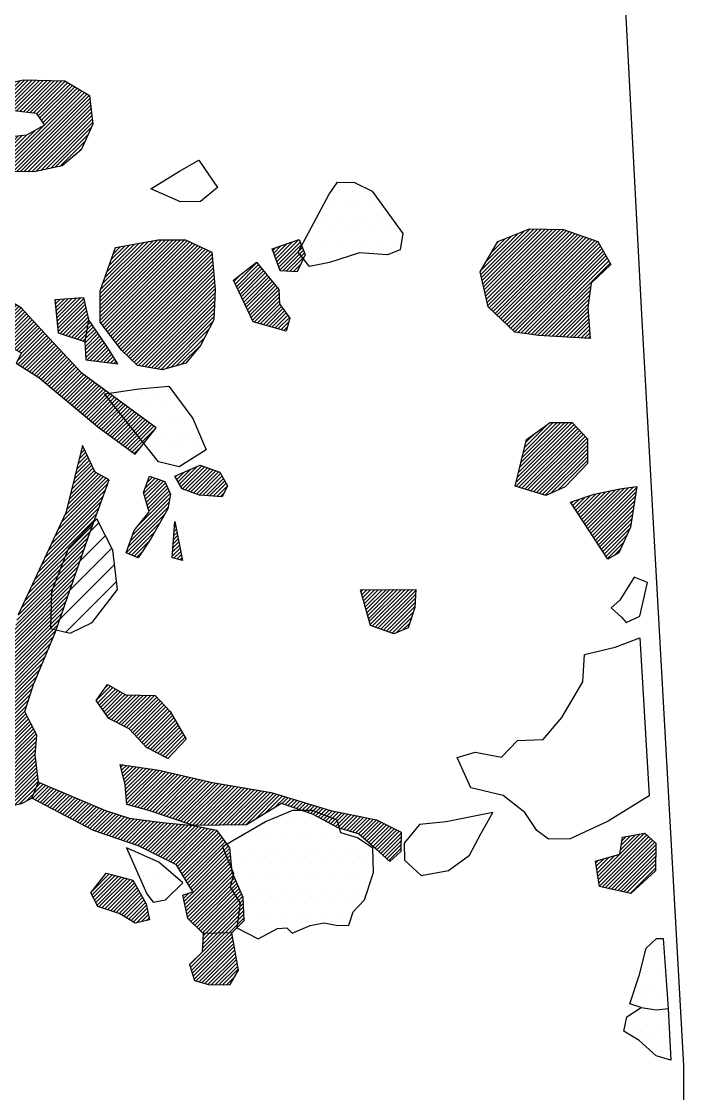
# Model space of a CAD drawing. Header units: metres. Extents: x -9.01 to -4.89, y -17.74 to -14.06.
# Drawn here: x -5.501 to -4.886, y -16.601 to -15.605 of the extents above; entities that cross this region are included whole.
import ezdxf

# ---------------------------------------------------------------- set-up
doc = ezdxf.new("R2010")
doc.units = ezdxf.units.M
doc.header["$LTSCALE"] = 25
doc.header["$MEASUREMENT"] = 0
doc.linetypes.add('STRICHPUNKTX2', pattern=[2, 1, -0.5, 0, -0.5])
doc.layers.get('0').update_dxf_attribs({"linetype": 'CONTINUOUS'})
for name, color, linetype in [('FEUER', 1, 'CONTINUOUS'), ('GRABUNGSGRENZE', 3, 'STRICHPUNKTX2'), ('KNOCHEN', 2, 'CONTINUOUS'), ('KNOCHENSCHRAFF', 2, 'CONTINUOUS'), ('STEINE', 4, 'CONTINUOUS'), ('STEINESCHRAFF', 4, 'CONTINUOUS')]:
    doc.layers.add(name, color=color, linetype=linetype)

# ---------------------------------------------------------------- blocks, each defined once
blk = doc.blocks.new('*X14')
at = {"color": 0}
for p, q in [((-507.403, -1583.973), (-503.392, -1579.962)), ((-507.339, -1584.263), (-502.832, -1579.755)), ((-507.275, -1584.552), (-502.483, -1579.76)), ((-507.212, -1584.842), (-502.135, -1579.766)), ((-507.148, -1585.132), (-501.787, -1579.771)), ((-507.084, -1585.422), (-501.438, -1579.776)), ((-507.02, -1585.712), (-501.09, -1579.782)), ((-506.957, -1586.002), (-500.742, -1579.787)), ((-506.893, -1586.292), (-500.394, -1579.792)), ((-506.829, -1586.581), (-500.045, -1579.797)), ((-506.766, -1586.871), (-499.7, -1579.806)), ((-506.635, -1587.094), (-499.439, -1579.898)), ((-506.453, -1587.265), (-499.178, -1579.99)), ((-542.784, -1586.473), (-537.067, -1580.756)), ((-542.784, -1586.12), (-537.428, -1580.765)), ((-542.784, -1585.767), (-537.86, -1580.842)), ((-542.783, -1587.533), (-536.005, -1580.755)), ((-542.783, -1587.18), (-536.359, -1580.756)), ((-542.783, -1586.827), (-536.713, -1580.756)), ((-542.782, -1588.239), (-535.297, -1580.755)), ((-542.782, -1587.886), (-535.651, -1580.755)), ((-542.736, -1585.365), (-538.291, -1580.92)), ((-542.702, -1588.513), (-534.943, -1580.754)), ((-542.549, -1588.713), (-534.669, -1580.834)), ((-542.396, -1588.914), (-534.43, -1580.948)), ((-526.46, -1582.524), (-524.892, -1580.956)), ((-526.368, -1582.786), (-524.35, -1580.768)), ((-526.276, -1583.047), (-524.193, -1580.964)), ((-507.365, -1583.582), (-503.979, -1580.196)), ((-506.876, -1582.739), (-504.566, -1580.429)), ((-506.387, -1581.896), (-505.153, -1580.662)), ((-506.27, -1587.436), (-498.917, -1580.083)), ((-506.087, -1587.607), (-498.655, -1580.175)), ((-505.905, -1587.778), (-498.394, -1580.268)), ((-505.897, -1581.053), (-505.74, -1580.896)), ((-505.722, -1587.949), (-498.133, -1580.36)), ((-505.54, -1588.12), (-497.872, -1580.452)), ((-505.357, -1588.291), (-497.611, -1580.545)), ((-505.175, -1588.462), (-497.35, -1580.637)), ((-504.992, -1588.633), (-497.088, -1580.73)), ((-504.81, -1588.804), (-496.827, -1580.822)), ((-504.627, -1588.975), (-496.566, -1580.914)), ((-542.543, -1584.818), (-538.723, -1580.998)), ((-542.349, -1584.271), (-539.154, -1581.076)), ((-542.242, -1589.114), (-534.191, -1581.062)), ((-542.156, -1583.724), (-539.586, -1581.154)), ((-542.089, -1589.314), (-533.952, -1581.177)), ((-541.963, -1583.178), (-540.017, -1581.232)), ((-541.935, -1589.514), (-533.712, -1581.291)), ((-541.782, -1589.714), (-533.473, -1581.406)), ((-541.77, -1582.631), (-540.448, -1581.31)), ((-541.629, -1589.915), (-533.234, -1581.52)), ((-541.577, -1582.084), (-540.88, -1581.387)), ((-541.475, -1590.115), (-532.995, -1581.634)), ((-541.383, -1581.537), (-541.311, -1581.465)), ((-541.322, -1590.315), (-532.756, -1581.749)), ((-541.169, -1590.515), (-532.516, -1581.863)), ((-526.735, -1581.739), (-526.519, -1581.523)), ((-526.644, -1582), (-525.977, -1581.334)), ((-526.552, -1582.262), (-525.435, -1581.145)), ((-526.184, -1583.309), (-524.09, -1581.215)), ((-526.092, -1583.571), (-523.987, -1581.466)), ((-525.835, -1583.666), (-523.885, -1581.717)), ((-525.502, -1583.687), (-523.782, -1581.968)), ((-504.445, -1589.146), (-496.428, -1581.129)), ((-504.262, -1589.318), (-496.299, -1581.354)), ((-503.969, -1589.378), (-496.17, -1581.579)), ((-503.659, -1589.421), (-496.041, -1581.804)), ((-541.015, -1590.715), (-532.374, -1582.074)), ((-540.862, -1590.915), (-532.345, -1582.399)), ((-540.694, -1591.101), (-532.316, -1582.723)), ((-530.228, -1584.878), (-528.226, -1582.876)), ((-525.17, -1583.709), (-523.842, -1582.381)), ((-503.348, -1589.464), (-495.913, -1582.029)), ((-503.037, -1589.507), (-495.784, -1582.253)), ((-502.727, -1589.55), (-495.655, -1582.478)), ((-502.416, -1589.593), (-495.526, -1582.703)), ((-502.106, -1589.636), (-495.398, -1582.928)), ((-540.514, -1591.275), (-532.287, -1583.048)), ((-540.334, -1591.448), (-532.258, -1583.373)), ((-540.154, -1591.622), (-532.229, -1583.697)), ((-530.342, -1584.638), (-529.597, -1583.893)), ((-530.114, -1585.117), (-528.067, -1583.07)), ((-530, -1585.357), (-527.907, -1583.264)), ((-529.887, -1585.597), (-527.748, -1583.458)), ((-529.773, -1585.837), (-527.588, -1583.652)), ((-529.659, -1586.076), (-527.429, -1583.846)), ((-524.837, -1583.73), (-524.153, -1583.045)), ((-524.505, -1583.751), (-524.463, -1583.709)), ((-539.974, -1591.795), (-532.2, -1584.022)), ((-539.794, -1591.969), (-532.171, -1584.346)), ((-539.614, -1592.142), (-532.142, -1584.671)), ((-529.545, -1586.316), (-527.269, -1584.04)), ((-529.431, -1586.556), (-527.11, -1584.234)), ((-529.317, -1586.796), (-526.95, -1584.428)), ((-529.203, -1587.035), (-526.791, -1584.623)), ((-529.09, -1587.275), (-526.631, -1584.817)), ((-539.434, -1592.316), (-532.114, -1584.996)), ((-539.215, -1592.451), (-532.085, -1585.32)), ((-538.915, -1592.504), (-532.094, -1585.683)), ((-528.976, -1587.515), (-526.472, -1585.011)), ((-528.862, -1587.754), (-526.312, -1585.205)), ((-528.748, -1587.994), (-526.163, -1585.409)), ((-528.634, -1588.234), (-526.15, -1585.749)), ((-501.778, -1589.661), (-497.193, -1585.077)), ((-501.445, -1589.682), (-497.248, -1585.486)), ((-501.112, -1589.703), (-497.304, -1585.894)), ((-538.614, -1592.557), (-532.114, -1586.057)), ((-538.314, -1592.61), (-532.134, -1586.43)), ((-538.013, -1592.663), (-532.154, -1586.804)), ((-528.468, -1588.421), (-526.136, -1586.089)), ((-528.192, -1588.499), (-526.123, -1586.43)), ((-527.916, -1588.577), (-526.086, -1586.746)), ((-527.641, -1588.654), (-525.937, -1586.95)), ((-500.78, -1589.724), (-497.359, -1586.303)), ((-500.447, -1589.745), (-497.414, -1586.712)), ((-537.713, -1592.716), (-532.174, -1587.177)), ((-537.413, -1592.769), (-532.194, -1587.551)), ((-537.112, -1592.823), (-532.214, -1587.924)), ((-527.365, -1588.732), (-525.787, -1587.154)), ((-527.089, -1588.81), (-525.638, -1587.358)), ((-526.814, -1588.888), (-525.488, -1587.563)), ((-526.538, -1588.966), (-525.339, -1587.767)), ((-500.114, -1589.766), (-497.454, -1587.106)), ((-499.782, -1589.787), (-497.431, -1587.436)), ((-499.449, -1589.808), (-497.407, -1587.766)), ((-536.682, -1592.746), (-532.329, -1588.393)), ((-526.262, -1589.044), (-525.189, -1587.971)), ((-525.986, -1589.121), (-525.241, -1588.376)), ((-525.711, -1589.199), (-525.386, -1588.874)), ((-499.116, -1589.829), (-497.384, -1588.096)), ((-498.784, -1589.85), (-497.36, -1588.426)), ((-498.451, -1589.87), (-497.337, -1588.756)), ((-536.191, -1592.608), (-532.696, -1589.114)), ((-535.7, -1592.471), (-533.064, -1589.835)), ((-498.119, -1589.891), (-497.313, -1589.086)), ((-497.786, -1589.912), (-497.29, -1589.416)), ((-497.453, -1589.933), (-497.266, -1589.746)), ((-535.208, -1592.333), (-533.431, -1590.555)), ((-504.028, -1602.872), (-498.916, -1597.76)), ((-503.912, -1602.403), (-499.258, -1597.748)), ((-503.797, -1601.934), (-499.612, -1597.749)), ((-503.682, -1601.465), (-499.966, -1597.749)), ((-503.566, -1600.996), (-500.32, -1597.749)), ((-503.451, -1600.527), (-500.674, -1597.75)), ((-503.335, -1600.058), (-501.187, -1597.909)), ((-504.143, -1603.34), (-498.745, -1597.942)), ((-504.141, -1603.692), (-498.574, -1598.125)), ((-503.87, -1603.774), (-498.403, -1598.308)), ((-503.598, -1603.856), (-498.232, -1598.491)), ((-503.327, -1603.939), (-498.062, -1598.673)), ((-503.22, -1599.589), (-502.46, -1598.829)), ((-503.055, -1604.021), (-497.891, -1598.856)), ((-502.784, -1604.103), (-497.72, -1599.039)), ((-502.512, -1604.185), (-497.549, -1599.221)), ((-502.241, -1604.267), (-497.498, -1599.523)), ((-501.97, -1604.349), (-497.497, -1599.877)), ((-501.698, -1604.431), (-497.497, -1600.23)), ((-501.427, -1604.513), (-497.497, -1600.583)), ((-535.404, -1603.489), (-533.725, -1601.81)), ((-535.276, -1603.714), (-533.327, -1601.766)), ((-535.126, -1603.918), (-533.067, -1601.859)), ((-500.857, -1604.297), (-497.496, -1600.936)), ((-500.205, -1603.998), (-497.496, -1601.29)), ((-538.585, -1603.842), (-537.66, -1602.916)), ((-538.382, -1603.284), (-537.921, -1602.824)), ((-535.788, -1602.812), (-535.605, -1602.629)), ((-535.66, -1603.037), (-534.978, -1602.356)), ((-535.532, -1603.263), (-534.352, -1602.083)), ((-534.869, -1604.014), (-532.808, -1601.953)), ((-534.611, -1604.11), (-532.548, -1602.047)), ((-534.354, -1604.206), (-532.288, -1602.14)), ((-534.097, -1604.303), (-532.028, -1602.234)), ((-533.839, -1604.399), (-531.768, -1602.327)), ((-533.582, -1604.495), (-531.582, -1602.496)), ((-533.264, -1604.531), (-531.455, -1602.722)), ((-538.719, -1604.329), (-537.399, -1603.009)), ((-538.641, -1604.604), (-537.139, -1603.102)), ((-538.562, -1604.879), (-536.878, -1603.195)), ((-538.483, -1605.154), (-536.696, -1603.367)), ((-538.404, -1605.428), (-536.589, -1603.613)), ((-538.325, -1605.703), (-536.482, -1603.859)), ((-532.935, -1604.555), (-531.328, -1602.949)), ((-532.605, -1604.579), (-531.201, -1603.175)), ((-532.275, -1604.603), (-531.074, -1603.401)), ((-531.945, -1604.626), (-530.947, -1603.628)), ((-497.734, -1607.184), (-494.459, -1603.909)), ((-497.594, -1607.398), (-494.052, -1603.856)), ((-497.454, -1607.611), (-493.646, -1603.804)), ((-497.314, -1607.825), (-493.24, -1603.751)), ((-497.174, -1608.039), (-492.917, -1603.782)), ((-539.752, -1608.19), (-536.301, -1604.739)), ((-539.246, -1607.331), (-536.267, -1604.352)), ((-538.247, -1605.978), (-536.374, -1604.105)), ((-531.616, -1604.65), (-531.269, -1604.303)), ((-498.853, -1605.475), (-498.25, -1604.872)), ((-498.713, -1605.689), (-497.725, -1604.701)), ((-498.573, -1605.903), (-497.2, -1604.529)), ((-498.433, -1606.116), (-496.704, -1604.387)), ((-498.294, -1606.33), (-496.255, -1604.291)), ((-498.154, -1606.543), (-495.805, -1604.195)), ((-498.014, -1606.757), (-495.355, -1604.099)), ((-497.874, -1606.971), (-494.906, -1604.003)), ((-497.034, -1608.252), (-492.985, -1604.203)), ((-496.894, -1608.466), (-493.053, -1604.625)), ((-540.158, -1609.303), (-536.46, -1605.606)), ((-539.955, -1608.747), (-536.381, -1605.172)), ((-498.993, -1605.262), (-498.775, -1605.044)), ((-496.754, -1608.679), (-493.121, -1605.046)), ((-496.614, -1608.893), (-493.189, -1605.468)), ((-496.474, -1609.107), (-493.257, -1605.889)), ((-540.361, -1609.86), (-536.759, -1606.258)), ((-496.334, -1609.32), (-493.325, -1606.311)), ((-496.194, -1609.534), (-493.392, -1606.732)), ((-540.119, -1609.972), (-537.218, -1607.07)), ((-539.868, -1610.074), (-537.677, -1607.883)), ((-535.898, -1607.872), (-535.691, -1607.665)), ((-535.87, -1607.49), (-535.749, -1607.369)), ((-535.841, -1607.108), (-535.808, -1607.074)), ((-496.054, -1609.747), (-493.46, -1607.154)), ((-495.914, -1609.961), (-493.577, -1607.623)), ((-539.617, -1610.177), (-538.196, -1608.756)), ((-536.013, -1609.401), (-535.457, -1608.845)), ((-535.984, -1609.019), (-535.515, -1608.55)), ((-535.955, -1608.636), (-535.574, -1608.255)), ((-535.927, -1608.254), (-535.632, -1607.96)), ((-495.774, -1610.175), (-493.861, -1608.261)), ((-495.634, -1610.388), (-494.145, -1608.899)), ((-539.366, -1610.279), (-538.899, -1609.812)), ((-536.07, -1610.165), (-535.34, -1609.435)), ((-536.041, -1609.783), (-535.398, -1609.14)), ((-535.92, -1610.369), (-535.281, -1609.73)), ((-495.003, -1610.11), (-494.429, -1609.537)), ((-535.64, -1610.442), (-535.223, -1610.025)), ((-535.36, -1610.515), (-535.164, -1610.32)), ((-518.542, -1613.496), (-518.36, -1613.315)), ((-518.465, -1613.773), (-518.002, -1613.311)), ((-518.388, -1614.05), (-517.645, -1613.307)), ((-518.311, -1614.326), (-517.287, -1613.303)), ((-518.234, -1614.603), (-516.93, -1613.299)), ((-518.157, -1614.88), (-516.573, -1613.295)), ((-518.08, -1615.156), (-516.215, -1613.291)), ((-518.003, -1615.433), (-515.858, -1613.287)), ((-517.926, -1615.71), (-515.5, -1613.284)), ((-517.85, -1615.986), (-515.143, -1613.28)), ((-517.773, -1616.263), (-514.785, -1613.276)), ((-517.696, -1616.54), (-514.428, -1613.272)), ((-517.494, -1616.692), (-514.07, -1613.268)), ((-517.232, -1616.783), (-513.713, -1613.264)), ((-516.969, -1616.874), (-513.448, -1613.352)), ((-516.707, -1616.965), (-513.47, -1613.728)), ((-516.445, -1617.056), (-513.492, -1614.104)), ((-516.182, -1617.148), (-513.515, -1614.48)), ((-515.92, -1617.239), (-513.537, -1614.856)), ((-515.658, -1617.33), (-513.672, -1615.344)), ((-515.285, -1617.311), (-513.841, -1615.867)), ((-514.671, -1617.051), (-514.01, -1616.389)), ((-543.145, -1623.604), (-541.809, -1622.268)), ((-543, -1623.812), (-541.585, -1622.397)), ((-542.854, -1624.02), (-541.36, -1622.526)), ((-542.709, -1624.229), (-541.136, -1622.655)), ((-542.563, -1624.437), (-540.911, -1622.784)), ((-542.303, -1622.408), (-542.034, -1622.139)), ((-542.418, -1624.645), (-540.686, -1622.913)), ((-542.273, -1624.853), (-540.462, -1623.042)), ((-542.127, -1625.061), (-540.147, -1623.081)), ((-541.982, -1625.27), (-539.799, -1623.087)), ((-541.748, -1625.389), (-539.452, -1623.093)), ((-541.515, -1625.509), (-539.104, -1623.099)), ((-541.281, -1625.629), (-538.757, -1623.105)), ((-541.047, -1625.749), (-538.409, -1623.111)), ((-540.813, -1625.869), (-538.062, -1623.117)), ((-540.579, -1625.988), (-537.714, -1623.123)), ((-540.346, -1626.108), (-537.511, -1623.273)), ((-540.112, -1626.228), (-537.34, -1623.456)), ((-539.935, -1626.405), (-537.17, -1623.639)), ((-539.764, -1626.587), (-536.999, -1623.822)), ((-539.592, -1626.769), (-536.828, -1624.005)), ((-539.421, -1626.951), (-536.658, -1624.188)), ((-539.249, -1627.133), (-536.487, -1624.371)), ((-539.078, -1627.315), (-536.317, -1624.554)), ((-538.906, -1627.497), (-536.177, -1624.768)), ((-538.734, -1627.679), (-536.049, -1624.993)), ((-538.563, -1627.861), (-535.92, -1625.218)), ((-538.366, -1628.017), (-535.792, -1625.444)), ((-538.132, -1628.137), (-535.664, -1625.669)), ((-537.898, -1628.257), (-535.535, -1625.894)), ((-537.664, -1628.376), (-535.407, -1626.119)), ((-537.43, -1628.496), (-535.279, -1626.344)), ((-537.196, -1628.616), (-535.15, -1626.57)), ((-536.962, -1628.735), (-535.022, -1626.795)), ((-536.729, -1628.855), (-534.894, -1627.02)), ((-536.495, -1628.975), (-535.915, -1628.395)), ((-496.533, -1639.925), (-492.615, -1636.006)), ((-496.486, -1640.231), (-492.188, -1635.933)), ((-496.439, -1640.538), (-491.986, -1636.085)), ((-496.392, -1640.844), (-491.8, -1636.252)), ((-496.13, -1640.936), (-491.613, -1636.419)), ((-495.842, -1641.002), (-491.427, -1636.587)), ((-495.554, -1641.067), (-491.241, -1636.754)), ((-494.441, -1637.479), (-493.042, -1636.08)), ((-494.374, -1637.058), (-493.468, -1636.153)), ((-494.306, -1636.637), (-493.895, -1636.226)), ((-495.266, -1641.132), (-491.142, -1637.009)), ((-494.978, -1641.198), (-491.149, -1637.369)), ((-494.69, -1641.263), (-491.156, -1637.73)), ((-496.721, -1638.698), (-496.475, -1638.453)), ((-496.674, -1639.005), (-495.973, -1638.304)), ((-496.627, -1639.311), (-495.47, -1638.155)), ((-496.58, -1639.618), (-494.968, -1638.006)), ((-494.401, -1641.329), (-491.163, -1638.09)), ((-494.113, -1641.394), (-491.169, -1638.45)), ((-543.545, -1641.682), (-541.66, -1639.796)), ((-543.464, -1641.248), (-541.939, -1639.723)), ((-542.238, -1639.668), (-542.219, -1639.649)), ((-493.825, -1641.459), (-491.176, -1638.81)), ((-493.537, -1641.525), (-491.183, -1639.171)), ((-543.424, -1641.914), (-541.38, -1639.87)), ((-543.303, -1642.147), (-541.1, -1639.944)), ((-543.182, -1642.379), (-540.821, -1640.018)), ((-543.061, -1642.612), (-540.541, -1640.092)), ((-542.886, -1642.79), (-540.261, -1640.166)), ((-542.619, -1642.877), (-539.982, -1640.24)), ((-542.352, -1642.963), (-539.714, -1640.326)), ((-542.085, -1643.05), (-539.587, -1640.552)), ((-541.818, -1643.136), (-539.46, -1640.779)), ((-541.55, -1643.223), (-539.333, -1641.006)), ((-541.283, -1643.309), (-539.206, -1641.232)), ((-541.016, -1643.396), (-539.08, -1641.459)), ((-540.784, -1643.517), (-538.953, -1641.686)), ((-540.563, -1643.65), (-538.826, -1641.913)), ((-540.343, -1643.783), (-538.699, -1642.139)), ((-540.123, -1643.917), (-538.572, -1642.366)), ((-539.903, -1644.05), (-538.473, -1642.62)), ((-539.683, -1644.183), (-538.412, -1642.913)), ((-539.404, -1644.259), (-538.351, -1643.205)), ((-538.944, -1644.152), (-538.29, -1643.498)), ((-538.484, -1644.045), (-538.229, -1643.791))]:
    blk.add_line(p, q, dxfattribs=at)
blk = doc.blocks.new('*X15')
at = {"color": 0}
for p, q in [((-556.155, -1571.914), (-550.187, -1565.946)), ((-555.945, -1572.057), (-549.772, -1565.885)), ((-555.734, -1572.2), (-549.427, -1565.893)), ((-555.451, -1572.271), (-549.083, -1565.902)), ((-552.735, -1569.908), (-548.738, -1565.911)), ((-551.836, -1569.363), (-548.393, -1565.92)), ((-550.937, -1568.818), (-548.049, -1565.929)), ((-550.536, -1568.77), (-547.704, -1565.938)), ((-550.221, -1568.808), (-547.359, -1565.947)), ((-549.906, -1568.846), (-547.015, -1565.955)), ((-549.59, -1568.885), (-546.67, -1565.964)), ((-549.275, -1568.923), (-546.325, -1565.973)), ((-548.959, -1568.961), (-546.011, -1566.013)), ((-556.787, -1571.485), (-551.541, -1566.239)), ((-556.577, -1571.628), (-551.09, -1566.141)), ((-556.366, -1571.771), (-550.638, -1566.044)), ((-555.089, -1569.433), (-551.992, -1566.337)), ((-554.854, -1568.845), (-552.444, -1566.435)), ((-554.62, -1568.257), (-553.254, -1566.891)), ((-551.527, -1574.003), (-544.463, -1566.94)), ((-548.683, -1569.038), (-545.79, -1566.145)), ((-548.539, -1569.248), (-545.569, -1566.278)), ((-548.396, -1569.458), (-545.348, -1566.41)), ((-548.252, -1569.668), (-545.127, -1566.542)), ((-548.109, -1569.878), (-544.906, -1566.675)), ((-547.965, -1570.088), (-544.684, -1566.807)), ((-554.385, -1567.669), (-554.105, -1567.389)), ((-551.303, -1574.133), (-544.242, -1567.072)), ((-551.08, -1574.263), (-544.021, -1567.204)), ((-550.856, -1574.394), (-543.8, -1567.337)), ((-550.515, -1574.405), (-543.739, -1567.63)), ((-550.17, -1574.414), (-543.702, -1567.946)), ((-549.825, -1574.423), (-543.665, -1568.263)), ((-549.48, -1574.432), (-543.628, -1568.58)), ((-549.135, -1574.44), (-543.592, -1568.896)), ((-555.117, -1572.29), (-552.74, -1569.913)), ((-548.753, -1574.411), (-543.555, -1569.213)), ((-548.301, -1574.313), (-543.518, -1569.53)), ((-547.85, -1574.215), (-543.481, -1569.846)), ((-554.782, -1572.309), (-552.563, -1570.09)), ((-554.447, -1572.327), (-552.386, -1570.267)), ((-554.112, -1572.346), (-552.209, -1570.443)), ((-553.81, -1572.398), (-552.033, -1570.62)), ((-553.607, -1572.548), (-551.821, -1570.762)), ((-553.404, -1572.699), (-551.594, -1570.888)), ((-553.201, -1572.849), (-551.366, -1571.014)), ((-552.186, -1573.602), (-549.596, -1571.012)), ((-551.974, -1573.743), (-548.816, -1570.585)), ((-551.75, -1573.873), (-548.036, -1570.159)), ((-547.399, -1574.118), (-543.604, -1570.324)), ((-546.947, -1574.02), (-543.889, -1570.961)), ((-552.998, -1573), (-551.139, -1571.14)), ((-552.795, -1573.15), (-550.802, -1571.157)), ((-552.592, -1573.301), (-550.406, -1571.114)), ((-552.389, -1573.451), (-550.009, -1571.072)), ((-546.496, -1573.922), (-544.173, -1571.599)), ((-545.071, -1572.851), (-544.457, -1572.237)), ((-552.066, -1588.684), (-550.341, -1586.96)), ((-551.607, -1587.165), (-551.001, -1586.559)), ((-551.469, -1587.38), (-550.781, -1586.692)), ((-551.422, -1586.626), (-551.221, -1586.425)), ((-551.33, -1587.595), (-550.561, -1586.826)), ((-546.957, -1586.404), (-546.869, -1586.316)), ((-546.925, -1586.725), (-546.485, -1586.286)), ((-546.893, -1587.047), (-546.102, -1586.256)), ((-546.861, -1587.368), (-545.719, -1586.226)), ((-546.829, -1587.69), (-545.335, -1586.196)), ((-546.797, -1588.012), (-544.952, -1586.166)), ((-546.765, -1588.333), (-544.568, -1586.137)), ((-546.733, -1588.655), (-544.292, -1586.214)), ((-546.701, -1588.976), (-544.227, -1586.502)), ((-546.669, -1589.298), (-544.161, -1586.79)), ((-552.108, -1590.141), (-549.611, -1587.644)), ((-552.098, -1589.777), (-549.781, -1587.461)), ((-552.087, -1589.413), (-549.952, -1587.277)), ((-552.076, -1589.048), (-550.122, -1587.094)), ((-551.919, -1590.305), (-549.441, -1587.827)), ((-546.502, -1589.484), (-544.096, -1587.079)), ((-546.236, -1589.572), (-544.031, -1587.367)), ((-545.971, -1589.66), (-543.966, -1587.655)), ((-545.705, -1589.749), (-543.901, -1587.944)), ((-551.688, -1590.428), (-549.271, -1588.01)), ((-551.458, -1590.552), (-549.1, -1588.194)), ((-551.228, -1590.675), (-548.93, -1588.377)), ((-550.997, -1590.798), (-548.76, -1588.56)), ((-550.767, -1590.921), (-548.59, -1588.744)), ((-550.533, -1591.041), (-548.419, -1588.927)), ((-545.44, -1589.837), (-543.872, -1588.269)), ((-545.175, -1589.925), (-543.944, -1588.695)), ((-544.089, -1589.546), (-543.385, -1588.842)), ((-544.017, -1589.12), (-543.528, -1588.632)), ((-543.944, -1588.695), (-543.671, -1588.422)), ((-543.872, -1588.269), (-543.815, -1588.211)), ((-550.475, -1592.043), (-547.908, -1589.477)), ((-550.42, -1592.341), (-547.738, -1589.66)), ((-550.297, -1591.158), (-548.249, -1589.11)), ((-550.203, -1592.479), (-547.568, -1589.843)), ((-550.084, -1591.299), (-548.079, -1589.293)), ((-544.909, -1590.013), (-544.017, -1589.12)), ((-544.644, -1590.101), (-544.089, -1589.546)), ((-544.2, -1590.365), (-543.098, -1589.263)), ((-544.18, -1590.698), (-542.955, -1589.473)), ((-544.161, -1589.972), (-543.242, -1589.053)), ((-544.159, -1591.031), (-542.812, -1589.683)), ((-544.139, -1591.364), (-542.668, -1589.894)), ((-549.987, -1592.616), (-547.398, -1590.027)), ((-549.77, -1592.753), (-547.228, -1590.21)), ((-549.554, -1592.89), (-547.058, -1590.394)), ((-549.337, -1593.027), (-546.888, -1590.578)), ((-549.12, -1593.164), (-546.718, -1590.762)), ((-548.904, -1593.301), (-546.548, -1590.945)), ((-544.379, -1590.19), (-544.161, -1589.972)), ((-544.118, -1591.697), (-542.525, -1590.104)), ((-544.008, -1591.94), (-542.382, -1590.314)), ((-543.692, -1591.978), (-542.239, -1590.524)), ((-543.376, -1592.016), (-542.097, -1590.736)), ((-543.061, -1592.054), (-541.962, -1590.955)), ((-548.687, -1593.438), (-546.379, -1591.129)), ((-548.473, -1593.576), (-546.209, -1591.313)), ((-548.28, -1593.737), (-546.039, -1591.496)), ((-548.087, -1593.898), (-545.869, -1591.68)), ((-547.894, -1594.058), (-545.699, -1591.864)), ((-542.745, -1592.091), (-541.828, -1591.174)), ((-542.429, -1592.129), (-541.693, -1591.393)), ((-542.113, -1592.167), (-541.559, -1591.612)), ((-541.798, -1592.205), (-541.424, -1591.831)), ((-547.701, -1594.219), (-545.529, -1592.047)), ((-547.508, -1594.379), (-545.359, -1592.231)), ((-547.314, -1594.54), (-545.189, -1592.415)), ((-547.121, -1594.7), (-545.02, -1592.598)), ((-546.928, -1594.861), (-544.85, -1592.782)), ((-541.482, -1592.243), (-541.289, -1592.05)), ((-541.166, -1592.28), (-541.155, -1592.269)), ((-546.735, -1595.021), (-544.68, -1592.966)), ((-546.542, -1595.182), (-544.51, -1593.149)), ((-546.349, -1595.342), (-544.316, -1593.309)), ((-546.156, -1595.503), (-544.112, -1593.458)), ((-545.963, -1595.663), (-543.908, -1593.608)), ((-545.77, -1595.824), (-543.703, -1593.757)), ((-545.577, -1595.984), (-543.499, -1593.906)), ((-545.384, -1596.145), (-543.295, -1594.056)), ((-545.191, -1596.306), (-543.091, -1594.205)), ((-544.998, -1596.466), (-542.887, -1594.355)), ((-544.805, -1596.627), (-542.683, -1594.504)), ((-544.612, -1596.787), (-542.479, -1594.653)), ((-544.419, -1596.948), (-542.274, -1594.803)), ((-544.226, -1597.108), (-542.07, -1594.952)), ((-544.033, -1597.269), (-541.866, -1595.102)), ((-543.84, -1597.429), (-541.662, -1595.251)), ((-543.647, -1597.59), (-541.458, -1595.401)), ((-543.454, -1597.75), (-541.254, -1595.55)), ((-543.261, -1597.911), (-541.05, -1595.699)), ((-543.068, -1598.071), (-540.845, -1595.849)), ((-542.869, -1598.226), (-540.641, -1595.998)), ((-542.665, -1598.376), (-540.437, -1596.148)), ((-542.461, -1598.525), (-540.233, -1596.297)), ((-542.258, -1598.675), (-540.029, -1596.446)), ((-542.054, -1598.825), (-539.825, -1596.596)), ((-541.85, -1598.974), (-539.621, -1596.745)), ((-541.646, -1599.124), (-539.416, -1596.895)), ((-541.442, -1599.274), (-539.212, -1597.044)), ((-541.238, -1599.423), (-539.008, -1597.193)), ((-541.034, -1599.573), (-538.804, -1597.343)), ((-540.83, -1599.723), (-538.6, -1597.492)), ((-540.626, -1599.872), (-538.396, -1597.642)), ((-540.422, -1600.022), (-538.191, -1597.791)), ((-540.218, -1600.171), (-537.987, -1597.94)), ((-540.014, -1600.321), (-537.783, -1598.09)), ((-539.811, -1600.471), (-537.579, -1598.239)), ((-539.607, -1600.62), (-538.857, -1599.871)), ((-544.835, -1601.606), (-543.989, -1600.76)), ((-544.716, -1601.134), (-544.102, -1600.52)), ((-544.598, -1600.662), (-544.215, -1600.279)), ((-544.479, -1600.19), (-544.329, -1600.039)), ((-545.309, -1603.494), (-543.537, -1601.722)), ((-545.19, -1603.022), (-543.65, -1601.482)), ((-545.072, -1602.55), (-543.763, -1601.241)), ((-544.953, -1602.078), (-543.876, -1601.001)), ((-546.398, -1607.058), (-542.26, -1602.92)), ((-546.089, -1606.396), (-542.487, -1602.793)), ((-545.901, -1605.854), (-542.713, -1602.667)), ((-545.783, -1605.382), (-542.94, -1602.54)), ((-545.664, -1604.91), (-543.167, -1602.413)), ((-545.546, -1604.438), (-543.31, -1602.203)), ((-545.427, -1603.966), (-543.424, -1601.962)), ((-547.017, -1608.384), (-542.08, -1603.447)), ((-546.707, -1607.721), (-542.033, -1603.047)), ((-547.635, -1609.71), (-542.479, -1604.554)), ((-547.326, -1609.047), (-542.28, -1604.001)), ((-548.254, -1611.035), (-542.879, -1605.66)), ((-547.944, -1610.372), (-542.679, -1605.107)), ((-548.872, -1612.361), (-543.278, -1606.766)), ((-548.563, -1611.698), (-543.078, -1606.213)), ((-549.491, -1613.686), (-543.677, -1607.873)), ((-549.181, -1613.023), (-543.477, -1607.319)), ((-549.8, -1614.349), (-543.876, -1608.426)), ((-550.408, -1615.665), (-544.254, -1609.51)), ((-550.109, -1615.012), (-544.065, -1608.968)), ((-550.616, -1616.579), (-544.631, -1610.594)), ((-550.512, -1616.122), (-544.442, -1610.052)), ((-550.824, -1617.494), (-545.008, -1611.678)), ((-550.72, -1617.037), (-544.819, -1611.136)), ((-551.031, -1618.409), (-545.385, -1612.762)), ((-550.927, -1617.952), (-545.196, -1612.22)), ((-551.308, -1619.393), (-545.762, -1613.847)), ((-551.163, -1618.895), (-545.573, -1613.305)), ((-551.453, -1619.891), (-545.95, -1614.389)), ((-551.742, -1620.887), (-546.327, -1615.473)), ((-551.597, -1620.389), (-546.139, -1614.931)), ((-552.031, -1621.883), (-546.704, -1616.557)), ((-551.886, -1621.385), (-546.516, -1616.015)), ((-552.32, -1622.88), (-547.13, -1617.69)), ((-552.175, -1622.381), (-546.893, -1617.099)), ((-552.464, -1623.378), (-547.382, -1618.295)), ((-553.231, -1624.852), (-547.884, -1619.505)), ((-552.684, -1623.951), (-547.633, -1618.9)), ((-553.099, -1625.073), (-548.136, -1620.11)), ((-552.966, -1625.293), (-548.387, -1620.714)), ((-552.833, -1625.514), (-548.638, -1621.319)), ((-552.7, -1625.735), (-548.89, -1621.924)), ((-552.555, -1625.943), (-549.086, -1622.474)), ((-552.398, -1626.139), (-549.256, -1622.998)), ((-552.24, -1626.335), (-549.427, -1623.522)), ((-552.083, -1626.532), (-549.598, -1624.046)), ((-551.992, -1626.795), (-549.768, -1624.571)), ((-551.941, -1627.097), (-549.675, -1624.83)), ((-553.192, -1629.762), (-549.202, -1625.772)), ((-552.076, -1628.292), (-549.32, -1625.537)), ((-551.891, -1627.4), (-549.556, -1625.066)), ((-551.84, -1627.703), (-549.438, -1625.301)), ((-553.804, -1630.728), (-549.08, -1626.004)), ((-553.804, -1631.081), (-548.958, -1626.236)), ((-553.804, -1631.434), (-548.837, -1626.467)), ((-553.803, -1631.788), (-548.715, -1626.699)), ((-553.803, -1632.141), (-548.676, -1627.014)), ((-553.683, -1632.374), (-548.708, -1627.399)), ((-553.497, -1632.541), (-548.739, -1627.784)), ((-553.31, -1632.709), (-548.771, -1628.17)), ((-553.124, -1632.876), (-548.803, -1628.555)), ((-552.938, -1633.043), (-548.78, -1628.886)), ((-552.739, -1633.198), (-548.742, -1629.201)), ((-552.477, -1633.29), (-548.704, -1629.517)), ((-552.215, -1633.381), (-548.666, -1629.832)), ((-540.848, -1629.792), (-540.644, -1629.589)), ((-540.778, -1630.076), (-540.335, -1629.633)), ((-540.709, -1630.361), (-540.025, -1629.677)), ((-540.64, -1630.645), (-539.715, -1629.721)), ((-540.57, -1630.929), (-539.406, -1629.765)), ((-540.501, -1631.213), (-539.096, -1629.808)), ((-551.953, -1633.472), (-548.628, -1630.148)), ((-551.639, -1633.513), (-548.59, -1630.463)), ((-551.19, -1633.417), (-548.551, -1630.778)), ((-540.44, -1631.506), (-538.787, -1629.852)), ((-540.413, -1631.832), (-538.477, -1629.896)), ((-540.385, -1632.158), (-538.167, -1629.94)), ((-540.358, -1632.484), (-537.858, -1629.984)), ((-540.33, -1632.81), (-537.548, -1630.028)), ((-540.303, -1633.136), (-537.246, -1630.079)), ((-540.13, -1633.317), (-536.959, -1630.146)), ((-539.852, -1633.393), (-536.673, -1630.213)), ((-539.575, -1633.469), (-536.386, -1630.28)), ((-539.297, -1633.545), (-536.099, -1630.347)), ((-539.02, -1633.621), (-535.813, -1630.414)), ((-538.742, -1633.697), (-535.526, -1630.481)), ((-538.465, -1633.773), (-535.24, -1630.548)), ((-538.19, -1633.852), (-534.953, -1630.615)), ((-537.925, -1633.94), (-534.667, -1630.682)), ((-537.659, -1634.028), (-534.38, -1630.749)), ((-537.394, -1634.117), (-534.093, -1630.816)), ((-550.741, -1633.321), (-548.513, -1631.094)), ((-550.291, -1633.225), (-548.674, -1631.608)), ((-549.057, -1632.698), (-547.833, -1631.475)), ((-548.922, -1632.21), (-548.081, -1631.369)), ((-548.825, -1632.82), (-547.585, -1631.58)), ((-548.674, -1631.608), (-548.33, -1631.264)), ((-548.594, -1632.942), (-547.337, -1631.685)), ((-548.362, -1633.064), (-547.089, -1631.791)), ((-537.129, -1634.205), (-533.807, -1630.883)), ((-536.863, -1634.293), (-533.52, -1630.95)), ((-536.598, -1634.381), (-533.234, -1631.017)), ((-536.332, -1634.469), (-532.947, -1631.084)), ((-536.067, -1634.557), (-532.66, -1631.151)), ((-535.802, -1634.646), (-532.374, -1631.218)), ((-535.536, -1634.734), (-532.073, -1631.27)), ((-535.271, -1634.822), (-531.77, -1631.321)), ((-535.006, -1634.91), (-531.467, -1631.372)), ((-534.74, -1634.998), (-531.164, -1631.422)), ((-534.475, -1635.086), (-530.861, -1631.473)), ((-534.209, -1635.175), (-530.558, -1631.524)), ((-533.883, -1635.202), (-530.255, -1631.574)), ((-533.525, -1635.198), (-529.953, -1631.625)), ((-533.168, -1635.193), (-529.65, -1631.676)), ((-532.81, -1635.189), (-529.347, -1631.726)), ((-532.452, -1635.185), (-529.044, -1631.777)), ((-532.095, -1635.181), (-528.741, -1631.828)), ((-549.683, -1632.971), (-548.922, -1632.21)), ((-548.13, -1633.186), (-546.841, -1631.896)), ((-547.898, -1633.307), (-546.593, -1632.002)), ((-547.667, -1633.429), (-546.345, -1632.107)), ((-547.435, -1633.551), (-546.097, -1632.213)), ((-547.203, -1633.673), (-545.849, -1632.318)), ((-546.971, -1633.795), (-545.601, -1632.424)), ((-546.74, -1633.916), (-545.352, -1632.529)), ((-546.508, -1634.038), (-545.104, -1632.635)), ((-546.276, -1634.16), (-544.856, -1632.74)), ((-531.737, -1635.177), (-528.438, -1631.878)), ((-531.38, -1635.173), (-528.135, -1631.929)), ((-531.022, -1635.169), (-527.832, -1631.98)), ((-530.664, -1635.165), (-527.529, -1632.03)), ((-530.307, -1635.161), (-527.226, -1632.081)), ((-529.949, -1635.157), (-526.924, -1632.131)), ((-529.592, -1635.153), (-526.648, -1632.21)), ((-529.234, -1635.149), (-526.377, -1632.292)), ((-528.417, -1634.686), (-526.106, -1632.375)), ((-527.509, -1634.131), (-525.835, -1632.457)), ((-526.601, -1633.576), (-525.564, -1632.54)), ((-525.85, -1633.18), (-525.293, -1632.622)), ((-525.59, -1633.272), (-525.022, -1632.705)), ((-525.329, -1633.365), (-524.751, -1632.788)), ((-546.044, -1634.282), (-544.608, -1632.845)), ((-545.813, -1634.404), (-544.36, -1632.951)), ((-545.581, -1634.525), (-544.112, -1633.056)), ((-545.349, -1634.647), (-543.864, -1633.162)), ((-545.117, -1634.769), (-543.616, -1633.267)), ((-544.886, -1634.891), (-543.368, -1633.373)), ((-544.654, -1635.013), (-543.12, -1633.478)), ((-544.422, -1635.134), (-542.872, -1633.584)), ((-544.19, -1635.256), (-542.623, -1633.689)), ((-543.959, -1635.378), (-542.375, -1633.795)), ((-525.068, -1633.458), (-524.48, -1632.87)), ((-524.807, -1633.551), (-524.209, -1632.953)), ((-524.547, -1633.644), (-523.938, -1633.035)), ((-524.286, -1633.737), (-523.667, -1633.118)), ((-524.025, -1633.829), (-523.396, -1633.2)), ((-523.765, -1633.922), (-523.125, -1633.283)), ((-523.504, -1634.015), (-522.854, -1633.365)), ((-523.243, -1634.108), (-522.583, -1633.448)), ((-522.991, -1634.209), (-522.312, -1633.53)), ((-522.76, -1634.332), (-522.041, -1633.613)), ((-522.529, -1634.454), (-521.77, -1633.695)), ((-522.298, -1634.577), (-521.499, -1633.778)), ((-543.727, -1635.5), (-542.116, -1633.889)), ((-543.495, -1635.622), (-541.849, -1633.975)), ((-543.246, -1635.725), (-541.582, -1634.062)), ((-542.983, -1635.817), (-541.315, -1634.148)), ((-542.721, -1635.908), (-541.048, -1634.235)), ((-542.459, -1635.999), (-540.781, -1634.322)), ((-542.197, -1636.091), (-540.514, -1634.408)), ((-541.934, -1636.182), (-540.247, -1634.495)), ((-541.672, -1636.274), (-539.962, -1634.563)), ((-541.41, -1636.365), (-539.649, -1634.604)), ((-541.148, -1636.456), (-539.336, -1634.645)), ((-540.886, -1636.548), (-539.024, -1634.686)), ((-540.623, -1636.639), (-538.711, -1634.726)), ((-540.361, -1636.73), (-538.398, -1634.767)), ((-540.099, -1636.822), (-538.085, -1634.808)), ((-522.067, -1634.7), (-521.215, -1633.848)), ((-521.836, -1634.822), (-520.921, -1633.907)), ((-521.605, -1634.945), (-520.627, -1633.966)), ((-521.374, -1635.067), (-520.332, -1634.025)), ((-521.143, -1635.19), (-520.038, -1634.085)), ((-520.912, -1635.312), (-519.744, -1634.144)), ((-520.681, -1635.435), (-519.449, -1634.203)), ((-520.412, -1635.52), (-519.155, -1634.262)), ((-520.139, -1635.6), (-518.861, -1634.322)), ((-519.867, -1635.681), (-518.567, -1634.381)), ((-519.594, -1635.762), (-518.272, -1634.44)), ((-519.321, -1635.843), (-517.978, -1634.5)), ((-519.048, -1635.924), (-517.684, -1634.559)), ((-518.776, -1636.004), (-517.389, -1634.618)), ((-518.586, -1636.169), (-517.095, -1634.677)), ((-518.398, -1636.333), (-516.86, -1634.796)), ((-539.837, -1636.913), (-537.772, -1634.848)), ((-539.574, -1637.004), (-537.459, -1634.889)), ((-539.312, -1637.096), (-537.147, -1634.93)), ((-539.062, -1637.198), (-536.828, -1634.965)), ((-538.826, -1637.316), (-536.503, -1634.994)), ((-538.59, -1637.434), (-536.179, -1635.022)), ((-538.354, -1637.551), (-535.854, -1635.051)), ((-538.118, -1637.669), (-535.529, -1635.08)), ((-537.882, -1637.787), (-535.204, -1635.109)), ((-537.646, -1637.904), (-534.879, -1635.137)), ((-537.41, -1638.022), (-534.554, -1635.166)), ((-537.174, -1638.14), (-534.229, -1635.195)), ((-536.939, -1638.257), (-533.927, -1635.246)), ((-536.703, -1638.375), (-533.635, -1635.308)), ((-536.467, -1638.493), (-533.344, -1635.37)), ((-536.231, -1638.61), (-533.052, -1635.432)), ((-535.995, -1638.728), (-532.761, -1635.494)), ((-535.759, -1638.846), (-532.47, -1635.556)), ((-535.598, -1639.038), (-532.178, -1635.618)), ((-535.464, -1639.257), (-531.931, -1635.725)), ((-518.209, -1636.498), (-516.626, -1634.916)), ((-518.02, -1636.663), (-516.392, -1635.035)), ((-517.831, -1636.828), (-516.158, -1635.154)), ((-517.643, -1636.993), (-515.924, -1635.274)), ((-517.454, -1637.157), (-515.69, -1635.393)), ((-517.265, -1637.322), (-515.455, -1635.513)), ((-517.077, -1637.487), (-515.221, -1635.632)), ((-516.888, -1637.653), (-514.987, -1635.751)), ((-535.329, -1639.476), (-531.779, -1635.926)), ((-535.195, -1639.696), (-531.627, -1636.128)), ((-535.06, -1639.915), (-531.476, -1636.33)), ((-534.926, -1640.134), (-531.324, -1636.532)), ((-534.791, -1640.353), (-531.172, -1636.734)), ((-516.7, -1637.818), (-514.799, -1635.917)), ((-516.512, -1637.983), (-514.809, -1636.28)), ((-516.324, -1638.149), (-514.819, -1636.644)), ((-534.657, -1640.572), (-531.021, -1636.936)), ((-534.523, -1640.791), (-530.869, -1637.138)), ((-534.388, -1641.01), (-530.746, -1637.368)), ((-534.254, -1641.229), (-530.717, -1637.692)), ((-516.135, -1638.314), (-514.829, -1637.007)), ((-515.947, -1638.479), (-514.839, -1637.371)), ((-534.956, -1642.285), (-530.687, -1638.016)), ((-534.894, -1642.577), (-530.657, -1638.34)), ((-534.833, -1642.869), (-530.627, -1638.664)), ((-534.771, -1643.161), (-530.598, -1638.987)), ((-534.71, -1643.453), (-530.568, -1639.311)), ((-534.648, -1643.745), (-530.514, -1639.611)), ((-534.52, -1643.97), (-530.407, -1639.857)), ((-534.34, -1644.144), (-530.299, -1640.103)), ((-534.159, -1644.317), (-530.192, -1640.35)), ((-533.979, -1644.49), (-530.085, -1640.596)), ((-535.078, -1641.701), (-535.046, -1641.668)), ((-535.017, -1641.993), (-534.514, -1641.49)), ((-533.799, -1644.664), (-529.977, -1640.842)), ((-533.619, -1644.837), (-529.87, -1641.088)), ((-533.439, -1645.011), (-529.763, -1641.334)), ((-533.259, -1645.184), (-529.655, -1641.581)), ((-532.964, -1645.242), (-529.548, -1641.827)), ((-532.603, -1645.235), (-529.513, -1642.145)), ((-532.242, -1645.228), (-529.497, -1642.483)), ((-531.881, -1645.221), (-529.481, -1642.82)), ((-531.52, -1645.213), (-529.465, -1643.158)), ((-531.159, -1645.206), (-529.449, -1643.495)), ((-530.798, -1645.199), (-529.433, -1643.833)), ((-534.464, -1648.157), (-531.52, -1645.213)), ((-534.38, -1648.427), (-531.159, -1645.206)), ((-534.296, -1648.696), (-530.798, -1645.199)), ((-534.212, -1648.966), (-530.526, -1645.28)), ((-534.128, -1649.235), (-530.473, -1645.581)), ((-533.272, -1646.611), (-531.881, -1645.221)), ((-533.25, -1646.236), (-532.242, -1645.228)), ((-533.228, -1645.861), (-532.603, -1645.235)), ((-533.207, -1645.486), (-532.964, -1645.242)), ((-534.044, -1649.505), (-530.42, -1645.881)), ((-533.861, -1649.675), (-530.367, -1646.181)), ((-533.588, -1649.756), (-530.313, -1646.481)), ((-533.315, -1649.836), (-530.26, -1646.782)), ((-533.042, -1649.917), (-530.207, -1647.082)), ((-532.769, -1649.997), (-530.153, -1647.382)), ((-532.452, -1650.034), (-530.1, -1647.682)), ((-532.089, -1650.024), (-530.047, -1647.983)), ((-531.725, -1650.014), (-529.994, -1648.283)), ((-531.362, -1650.005), (-529.94, -1648.583)), ((-530.998, -1649.995), (-530.284, -1649.28))]:
    blk.add_line(p, q, dxfattribs=at)
blk = doc.blocks.new('*X16')
at = {"color": 0}
for p, q in [((-546.038, -1610.234), (-542.883, -1607.079)), ((-547.174, -1613.138), (-542.286, -1608.25)), ((-547.341, -1615.073), (-541.689, -1609.421)), ((-547.393, -1616.892), (-541.441, -1610.94)), ((-545.964, -1617.23), (-541.262, -1612.529))]:
    blk.add_line(p, q, dxfattribs=at)
blk = doc.blocks.new('*X17')
at = {"color": 0}
for p, q in [((-520.625, -1576.25), (-520.625, -1576.25)), ((-519.375, -1576.25), (-519.375, -1576.25)), ((-518.125, -1576.25), (-518.125, -1576.25)), ((-521.25, -1577.5), (-521.25, -1577.5)), ((-520, -1577.5), (-520, -1577.5)), ((-518.75, -1577.5), (-518.75, -1577.5)), ((-517.5, -1577.5), (-517.5, -1577.5)), ((-521.875, -1578.75), (-521.875, -1578.75)), ((-520.625, -1578.75), (-520.625, -1578.75)), ((-519.375, -1578.75), (-519.375, -1578.75)), ((-518.125, -1578.75), (-518.125, -1578.75)), ((-516.875, -1578.75), (-516.875, -1578.75)), ((-522.5, -1580), (-522.5, -1580)), ((-521.25, -1580), (-521.25, -1580)), ((-520, -1580), (-520, -1580)), ((-518.75, -1580), (-518.75, -1580)), ((-517.5, -1580), (-517.5, -1580)), ((-516.25, -1580), (-516.25, -1580)), ((-515, -1580), (-515, -1580)), ((-523.125, -1581.25), (-523.125, -1581.25)), ((-521.875, -1581.25), (-521.875, -1581.25)), ((-520.625, -1581.25), (-520.625, -1581.25)), ((-519.375, -1581.25), (-519.375, -1581.25)), ((-518.125, -1581.25), (-518.125, -1581.25)), ((-516.875, -1581.25), (-516.875, -1581.25)), ((-515.625, -1581.25), (-515.625, -1581.25)), ((-523.75, -1582.5), (-523.75, -1582.5)), ((-522.5, -1582.5), (-522.5, -1582.5)), ((-521.25, -1582.5), (-521.25, -1582.5)), ((-541.25, -1595), (-541.25, -1595)), ((-540, -1595), (-540, -1595)), ((-538.75, -1595), (-538.75, -1595)), ((-537.5, -1595), (-537.5, -1595)), ((-536.25, -1595), (-536.25, -1595)), ((-540.625, -1596.25), (-540.625, -1596.25)), ((-539.375, -1596.25), (-539.375, -1596.25)), ((-538.125, -1596.25), (-538.125, -1596.25)), ((-536.875, -1596.25), (-536.875, -1596.25)), ((-535.625, -1596.25), (-535.625, -1596.25)), ((-540, -1597.5), (-540, -1597.5)), ((-538.75, -1597.5), (-538.75, -1597.5)), ((-537.5, -1597.5), (-537.5, -1597.5)), ((-536.25, -1597.5), (-536.25, -1597.5)), ((-535, -1597.5), (-535, -1597.5)), ((-539.375, -1598.75), (-539.375, -1598.75)), ((-538.125, -1598.75), (-538.125, -1598.75)), ((-536.875, -1598.75), (-536.875, -1598.75)), ((-535.625, -1598.75), (-535.625, -1598.75)), ((-534.375, -1598.75), (-534.375, -1598.75)), ((-537.5, -1600), (-537.5, -1600)), ((-536.25, -1600), (-536.25, -1600)), ((-535, -1600), (-535, -1600)), ((-533.75, -1600), (-533.75, -1600)), ((-536.875, -1601.25), (-536.875, -1601.25)), ((-535.625, -1601.25), (-535.625, -1601.25)), ((-527.5, -1635), (-527.5, -1635)), ((-526.25, -1635), (-526.25, -1635)), ((-525, -1635), (-525, -1635)), ((-523.75, -1635), (-523.75, -1635)), ((-522.5, -1635), (-522.5, -1635)), ((-521.25, -1635), (-521.25, -1635)), ((-529.375, -1636.25), (-529.375, -1636.25)), ((-528.125, -1636.25), (-528.125, -1636.25)), ((-526.875, -1636.25), (-526.875, -1636.25)), ((-525.625, -1636.25), (-525.625, -1636.25)), ((-524.375, -1636.25), (-524.375, -1636.25)), ((-523.125, -1636.25), (-523.125, -1636.25)), ((-521.875, -1636.25), (-521.875, -1636.25)), ((-520.625, -1636.25), (-520.625, -1636.25)), ((-519.375, -1636.25), (-519.375, -1636.25)), ((-540, -1637.5), (-540, -1637.5)), ((-531.25, -1637.5), (-531.25, -1637.5)), ((-530, -1637.5), (-530, -1637.5)), ((-528.75, -1637.5), (-528.75, -1637.5)), ((-527.5, -1637.5), (-527.5, -1637.5)), ((-526.25, -1637.5), (-526.25, -1637.5)), ((-525, -1637.5), (-525, -1637.5)), ((-523.75, -1637.5), (-523.75, -1637.5)), ((-522.5, -1637.5), (-522.5, -1637.5)), ((-521.25, -1637.5), (-521.25, -1637.5)), ((-520, -1637.5), (-520, -1637.5)), ((-518.75, -1637.5), (-518.75, -1637.5)), ((-517.5, -1637.5), (-517.5, -1637.5)), ((-539.375, -1638.75), (-539.375, -1638.75)), ((-538.125, -1638.75), (-538.125, -1638.75)), ((-530.625, -1638.75), (-530.625, -1638.75)), ((-529.375, -1638.75), (-529.375, -1638.75)), ((-528.125, -1638.75), (-528.125, -1638.75)), ((-526.875, -1638.75), (-526.875, -1638.75)), ((-525.625, -1638.75), (-525.625, -1638.75)), ((-524.375, -1638.75), (-524.375, -1638.75)), ((-523.125, -1638.75), (-523.125, -1638.75)), ((-521.875, -1638.75), (-521.875, -1638.75)), ((-520.625, -1638.75), (-520.625, -1638.75)), ((-519.375, -1638.75), (-519.375, -1638.75)), ((-518.125, -1638.75), (-518.125, -1638.75)), ((-538.75, -1640), (-538.75, -1640)), ((-537.5, -1640), (-537.5, -1640)), ((-536.25, -1640), (-536.25, -1640)), ((-530, -1640), (-530, -1640)), ((-528.75, -1640), (-528.75, -1640)), ((-527.5, -1640), (-527.5, -1640)), ((-526.25, -1640), (-526.25, -1640)), ((-525, -1640), (-525, -1640)), ((-523.75, -1640), (-523.75, -1640)), ((-522.5, -1640), (-522.5, -1640)), ((-521.25, -1640), (-521.25, -1640)), ((-520, -1640), (-520, -1640)), ((-518.75, -1640), (-518.75, -1640)), ((-538.125, -1641.25), (-538.125, -1641.25)), ((-536.875, -1641.25), (-536.875, -1641.25)), ((-529.375, -1641.25), (-529.375, -1641.25)), ((-528.125, -1641.25), (-528.125, -1641.25)), ((-526.875, -1641.25), (-526.875, -1641.25)), ((-525.625, -1641.25), (-525.625, -1641.25)), ((-524.375, -1641.25), (-524.375, -1641.25)), ((-523.125, -1641.25), (-523.125, -1641.25)), ((-521.875, -1641.25), (-521.875, -1641.25)), ((-520.625, -1641.25), (-520.625, -1641.25)), ((-519.375, -1641.25), (-519.375, -1641.25)), ((-518.125, -1641.25), (-518.125, -1641.25)), ((-528.75, -1642.5), (-528.75, -1642.5)), ((-527.5, -1642.5), (-527.5, -1642.5)), ((-526.25, -1642.5), (-526.25, -1642.5)), ((-525, -1642.5), (-525, -1642.5)), ((-523.75, -1642.5), (-523.75, -1642.5)), ((-522.5, -1642.5), (-522.5, -1642.5)), ((-521.25, -1642.5), (-521.25, -1642.5)), ((-520, -1642.5), (-520, -1642.5)), ((-518.75, -1642.5), (-518.75, -1642.5)), ((-529.375, -1643.75), (-529.375, -1643.75)), ((-528.125, -1643.75), (-528.125, -1643.75)), ((-526.875, -1643.75), (-526.875, -1643.75)), ((-525.625, -1643.75), (-525.625, -1643.75)), ((-524.375, -1643.75), (-524.375, -1643.75)), ((-523.125, -1643.75), (-523.125, -1643.75)), ((-521.875, -1643.75), (-521.875, -1643.75)), ((-520.625, -1643.75), (-520.625, -1643.75)), ((-528.75, -1645), (-528.75, -1645)), ((-527.5, -1645), (-527.5, -1645)), ((-525, -1645), (-525, -1645)), ((-490.625, -1646.25), (-490.625, -1646.25)), ((-491.25, -1647.5), (-491.25, -1647.5)), ((-491.875, -1648.75), (-491.875, -1648.75)), ((-490.625, -1648.75), (-490.625, -1648.75)), ((-492.5, -1650), (-492.5, -1650)), ((-491.25, -1650), (-491.25, -1650)), ((-493.125, -1651.25), (-493.125, -1651.25)), ((-491.875, -1651.25), (-491.875, -1651.25)), ((-490.625, -1651.25), (-490.625, -1651.25)), ((-492.5, -1652.5), (-492.5, -1652.5)), ((-491.25, -1652.5), (-491.25, -1652.5)), ((-490, -1652.5), (-490, -1652.5)), ((-493.125, -1653.75), (-493.125, -1653.75)), ((-491.875, -1653.75), (-491.875, -1653.75)), ((-490.625, -1653.75), (-490.625, -1653.75)), ((-492.5, -1655), (-492.5, -1655)), ((-491.25, -1655), (-491.25, -1655)), ((-490, -1655), (-490, -1655)), ((-490.625, -1656.25), (-490.625, -1656.25))]:
    blk.add_line(p, q, dxfattribs=at)

msp = doc.modelspace()

# ---------------------------------------------------------------- linework, layer by layer
at = {"layer": 'GRABUNGSGRENZE', "flags": 128}
msp.add_lwpolyline([(-6.79798, -14.60012), (-6.67508, -14.62753), (-6.4415, -14.70633), (-6.32269, -14.7261), (-6.26097, -14.75), (-6.19311, -14.80245), (-5.86061, -14.89492), (-5.55817, -15.00475), (-4.95994, -15.20505), (-4.92462, -15.87698), (-4.8857, -16.57542), (-4.88634, -16.96443), (-5.21057, -16.99992), (-5.19408, -17.70756)], dxfattribs=at)
at = {"layer": 'KNOCHEN'}
for points in [[(-5.53861, -15.7236), (-5.55645, -15.7226), (-5.56921, -15.71395), (-5.5524, -15.69812), (-5.54324, -15.67517), (-5.5249, -15.66445), (-5.4989, -15.65882), (-5.46067, -15.6598), (-5.43771, -15.67354), (-5.43463, -15.70005), (-5.44531, -15.72402), (-5.46314, -15.73883), (-5.48913, -15.74446), (-5.50851, -15.74397), (-5.52075, -15.73684), (-5.53861, -15.7236)], [(-5.52742, -15.69912), (-5.50805, -15.68738), (-5.48715, -15.6899), (-5.47949, -15.70111), (-5.49631, -15.71031), (-5.51058, -15.71185), (-5.51976, -15.70676), (-5.52742, -15.69912)], [(-4.97252, -15.89946), (-5.02045, -15.89645), (-5.04237, -15.89341), (-5.06738, -15.86998), (-5.07455, -15.83736), (-5.05826, -15.8093), (-5.0287, -15.79755), (-4.99709, -15.79802), (-4.96547, -15.80921), (-4.95321, -15.83061), (-4.97155, -15.84796), (-4.97459, -15.8704), (-4.97252, -15.89946)], [(-5.42782, -15.88409), (-5.42785, -15.85503), (-5.41361, -15.81474), (-5.37385, -15.80757), (-5.34836, -15.80754), (-5.32388, -15.81924), (-5.32078, -15.85391), (-5.32228, -15.88195), (-5.3345, -15.90593), (-5.34825, -15.92226), (-5.37016, -15.92839), (-5.39311, -15.92434), (-5.40791, -15.91008), (-5.42782, -15.88409)], [(-5.26064, -15.83652), (-5.2678, -15.81613), (-5.24282, -15.80744), (-5.2372, -15.8212), (-5.24483, -15.83752), (-5.26064, -15.83652)], [(-5.30397, -15.84523), (-5.28257, -15.82838), (-5.26164, -15.85385), (-5.26112, -15.86711), (-5.25142, -15.88036), (-5.25498, -15.89259), (-5.28557, -15.88396), (-5.30397, -15.84523)], [(-5.37572, -15.98244), (-5.4446, -15.93204), (-5.47522, -15.89893), (-5.50125, -15.87091), (-5.51298, -15.86378), (-5.51654, -15.87093), (-5.51195, -15.87806), (-5.52061, -15.8852), (-5.5211, -15.90203), (-5.50682, -15.90966), (-5.5007, -15.91272), (-5.50579, -15.92241), (-5.48487, -15.93564), (-5.42976, -15.98148), (-5.39507, -16.00693), (-5.37572, -15.98244)], [(-5.44208, -15.90246), (-5.46656, -15.89433), (-5.46965, -15.86323), (-5.44314, -15.86117), (-5.43853, -15.88156), (-5.44208, -15.90246)], [(-5.44208, -15.90246), (-5.44104, -15.91929), (-5.41147, -15.92283), (-5.42117, -15.90703), (-5.43853, -15.88156)], [(-5.04223, -16.03667), (-5.03157, -15.99333), (-5.00966, -15.9775), (-4.98927, -15.97748), (-4.97498, -15.99276), (-4.97496, -16.0157), (-4.99584, -16.03714), (-5.01367, -16.04531), (-5.04223, -16.03667)], [(-5.51762, -16.33539), (-5.5008, -16.3318), (-5.49112, -16.3267), (-5.48502, -16.3119), (-5.4881, -16.28642), (-5.48659, -16.26806), (-5.49221, -16.25736), (-5.49783, -16.24615), (-5.48969, -16.22116), (-5.46935, -16.17219), (-5.43884, -16.08447), (-5.41952, -16.03092), (-5.43227, -16.02379), (-5.44402, -15.99882)], [(-5.44402, -15.99882), (-5.45977, -16.06155), (-5.50403, -16.15642)], [(-5.35834, -16.02729), (-5.3349, -16.01707), (-5.31654, -16.02368), (-5.30939, -16.03642), (-5.31448, -16.04662), (-5.33538, -16.04511), (-5.3517, -16.03901), (-5.35834, -16.02729)], [(-5.40365, -16.09871), (-5.39602, -16.0778), (-5.38227, -16.06045), (-5.38739, -16.04262), (-5.3818, -16.02731), (-5.36751, -16.0324), (-5.3624, -16.04412), (-5.36494, -16.05789), (-5.38021, -16.08492), (-5.39243, -16.10329), (-5.40365, -16.09871)], [(-4.95601, -16.1044), (-4.99073, -16.05141), (-4.96881, -16.04425), (-4.94485, -16.03913), (-4.92905, -16.03707), (-4.93513, -16.07481), (-4.94581, -16.09878), (-4.95601, -16.1044)], [(-5.36082, -16.10326), (-5.3583, -16.06961), (-5.3583, -16.06961), (-5.35113, -16.1058), (-5.36082, -16.10326)], [(-5.18591, -16.13317), (-5.13442, -16.13261), (-5.13542, -16.14944), (-5.14152, -16.16831), (-5.15478, -16.17393), (-5.17671, -16.1663), (-5.18591, -16.13317)], [(-5.38461, -16.27969), (-5.40094, -16.26237), (-5.41981, -16.2527), (-5.43156, -16.23589), (-5.42086, -16.22109), (-5.40403, -16.23076), (-5.3765, -16.23124), (-5.36272, -16.24602), (-5.34791, -16.272), (-5.36472, -16.28986), (-5.38461, -16.27969)], [(-5.3412, -16.35204), (-5.38251, -16.33832), (-5.40291, -16.33273), (-5.40446, -16.31438), (-5.40907, -16.29552), (-5.37337, -16.30058), (-5.3234, -16.31226), (-5.26884, -16.32138), (-5.21376, -16.33815), (-5.17092, -16.34678), (-5.14797, -16.35848), (-5.14846, -16.37633), (-5.15865, -16.38551), (-5.17141, -16.37431), (-5.18773, -16.36005), (-5.2066, -16.35446), (-5.23058, -16.34174), (-5.25914, -16.33157), (-5.29175, -16.35148), (-5.3412, -16.35204)], [(-5.48502, -16.3119), (-5.42279, -16.33836), (-5.40086, -16.34547), (-5.36976, -16.34952), (-5.3412, -16.35204), (-5.31979, -16.35661), (-5.30753, -16.37291), (-5.30547, -16.39534), (-5.29525, -16.41879), (-5.29421, -16.44071), (-5.30542, -16.45194), (-5.33193, -16.45247), (-5.34622, -16.43872), (-5.35083, -16.4168), (-5.34165, -16.41373), (-5.35697, -16.38877), (-5.39166, -16.37146), (-5.43399, -16.35672), (-5.49112, -16.3267)], [(-4.96387, -16.40878), (-4.96746, -16.38533), (-4.94503, -16.37868), (-4.9425, -16.36287), (-4.9216, -16.35928), (-4.91139, -16.36845), (-4.91188, -16.39445), (-4.9348, -16.41538), (-4.96387, -16.40878)], [(-5.43648, -16.41484), (-5.42222, -16.39648), (-5.39724, -16.40308), (-5.38498, -16.42499), (-5.38191, -16.43977), (-5.39516, -16.44285), (-5.40944, -16.43419), (-5.42984, -16.42758), (-5.43648, -16.41484)], [(-5.33193, -16.45247), (-5.33293, -16.46981), (-5.34465, -16.48154), (-5.34004, -16.49633), (-5.32627, -16.50039), (-5.3069, -16.49986), (-5.29927, -16.4866), (-5.30542, -16.45194)]]:
    msp.add_lwpolyline(points, dxfattribs=at)
at = {"layer": 'STEINE'}
for points in [[(-5.38052, -15.76016), (-5.35403, -15.74382), (-5.33619, -15.7336), (-5.31883, -15.75908), (-5.33463, -15.77184), (-5.35298, -15.77237), (-5.38052, -15.76016)], [(-5.24383, -15.81917), (-5.21482, -15.7651), (-5.20719, -15.75387), (-5.19138, -15.75437), (-5.17506, -15.76251), (-5.14647, -15.80174), (-5.149, -15.81704), (-5.16072, -15.82164), (-5.18673, -15.81962), (-5.21476, -15.82883), (-5.23311, -15.83241), (-5.24383, -15.81917)], [(-5.42368, -15.95088), (-5.39156, -15.94626), (-5.36403, -15.94368), (-5.34157, -15.97374), (-5.32931, -16.00279), (-5.35427, -16.01862), (-5.37365, -16.01405), (-5.42368, -15.95088)], [(-5.47394, -16.16914), (-5.45558, -16.1732), (-5.4352, -16.16349), (-5.41177, -16.13288), (-5.41589, -16.09618), (-5.4307, -16.06713), (-5.45719, -16.09418), (-5.47295, -16.13447), (-5.47394, -16.16914)], [(-4.91928, -16.12629), (-4.93152, -16.1212), (-4.94475, -16.14262), (-4.9529, -16.14977), (-4.94321, -16.15843), (-4.93912, -16.16352), (-4.92638, -16.15739), (-4.91928, -16.12629)], [(-4.91755, -16.32461), (-4.95577, -16.3481), (-4.99093, -16.36445), (-5.01133, -16.36498), (-5.02204, -16.35683), (-5.03327, -16.34002), (-5.05317, -16.32423), (-5.08326, -16.31712), (-5.09603, -16.28909), (-5.07921, -16.28398), (-5.05474, -16.28854), (-5.03997, -16.27324), (-5.016, -16.27219), (-4.99869, -16.25178), (-4.97935, -16.21862), (-4.97784, -16.19313), (-4.9493, -16.18648), (-4.92636, -16.17779), (-4.91755, -16.32461)], [(-5.31416, -16.3719), (-5.30394, -16.39687), (-5.30699, -16.40962), (-5.2978, -16.4244), (-5.30083, -16.44734), (-5.28094, -16.45752), (-5.26311, -16.44782), (-5.25444, -16.4473), (-5.24934, -16.45239), (-5.23252, -16.44524), (-5.21977, -16.44268), (-5.20703, -16.44521), (-5.19683, -16.44469), (-5.19276, -16.43245), (-5.18207, -16.42123), (-5.17393, -16.39573), (-5.17447, -16.37329), (-5.18875, -16.36362), (-5.20405, -16.35905), (-5.20763, -16.34732), (-5.23058, -16.33817), (-5.24894, -16.33819), (-5.2734, -16.34841), (-5.31416, -16.3719)], [(-5.06284, -16.34005), (-5.10617, -16.34876), (-5.13115, -16.35133), (-5.14541, -16.36868), (-5.14488, -16.38448), (-5.12958, -16.39874), (-5.10409, -16.39413), (-5.08473, -16.37983), (-5.07404, -16.35994), (-5.06284, -16.34005)], [(-5.40338, -16.37301), (-5.38448, -16.41581), (-5.37835, -16.42346), (-5.36714, -16.42141), (-5.35084, -16.40558), (-5.37329, -16.38623), (-5.40338, -16.37301)], [(-4.92501, -16.52142), (-4.93572, -16.51786), (-4.92657, -16.49083), (-4.92048, -16.46635), (-4.9108, -16.45716), (-4.90468, -16.45716), (-4.90003, -16.52241)], [(-4.89743, -16.57033), (-4.9112, -16.56627), (-4.92702, -16.55201), (-4.9413, -16.54335), (-4.93826, -16.5301), (-4.92501, -16.52142), (-4.91073, -16.52344), (-4.90003, -16.52241), (-4.89743, -16.57033)]]:
    msp.add_lwpolyline(points, dxfattribs=at)

# ---------------------------------------------------------------- block references
at = {"layer": 'FEUER', "xscale": 0.01, "yscale": 0.01, "zscale": 0.01}
msp.add_blockref('*X16', (0, 0), dxfattribs=at)
at = {"layer": 'KNOCHENSCHRAFF', "xscale": 0.01, "yscale": 0.01, "zscale": 0.01}
for name in ['*X15', '*X14']:
    msp.add_blockref(name, (0, 0), dxfattribs=at)
at = {"layer": 'STEINESCHRAFF', "xscale": 0.01, "yscale": 0.01, "zscale": 0.01}
msp.add_blockref('*X17', (0, 0), dxfattribs=at)

doc.saveas('drawing.dxf')
